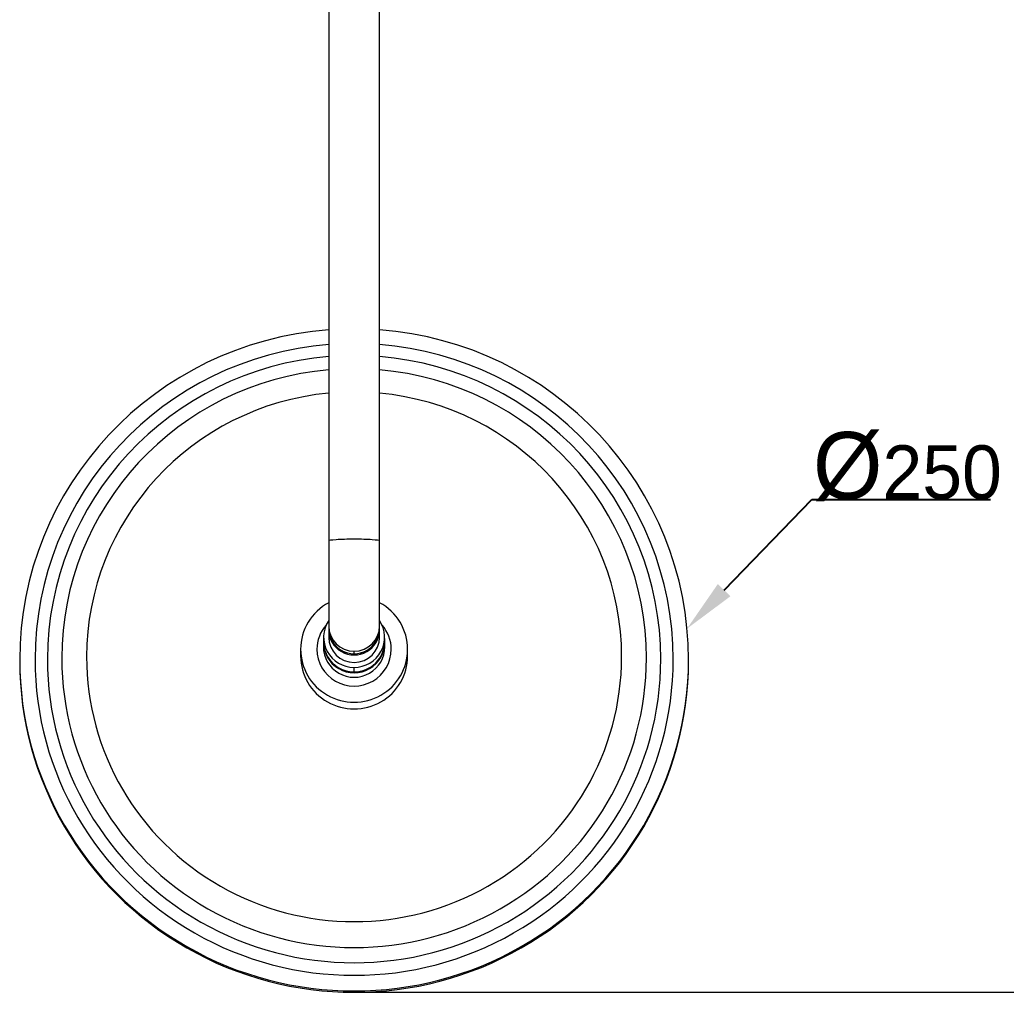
# Model space of a CAD drawing. Extents: x 4791 to 7950, y -873 to 2082.
# Drawn here: x 5736.3 to 6105.1, y 1311.3 to 1674.9 of the extents above; entities that cross this region are included whole.
import ezdxf
from ezdxf import colors
from ezdxf.entities.mleader import LeaderData, LeaderLine
from ezdxf.math import Vec2, Vec3

# ---------------------------------------------------------------- set-up
doc = ezdxf.new("R2010")
doc.units = 0
doc.header["$LTSCALE"] = 3
doc.header["$MEASUREMENT"] = 0
doc.header["$PDMODE"] = 3
doc.header["$PDSIZE"] = -10
doc.layers.get('0').update_dxf_attribs({"linetype": 'CONTINUOUS'})
doc.layers.get('DEFPOINTS').update_dxf_attribs({"linetype": 'CONTINUOUS'})
doc.layers.add('1', color=7, linetype='CONTINUOUS', true_color=0xffffff)
doc.styles.add('Daelim Dimension', font='')
doc.styles.get("Standard").update_dxf_attribs({"font": 'SYMBOL'})
doc.styles.get('Daelim Dimension').set_extended_font_data('나눔고딕')
doc.dimstyles.new('DEFAULT', dxfattribs={"dimscale": 2, "dimtxt": 2, "dimasz": 2, "dimexe": 0, "dimexo": 2, "dimgap": 1, "dimtad": 1, "dimdec": 1, "dimzin": 9, "dimdsep": 46, "dimtxsty": 'Daelim Dimension', "dimcen": 0.5, "dimclrd": 252, "dimclre": 252, "dimclrt": 3, "dimadec": 1, "dimazin": 0, "dimtfac": 1, "dimtdec": 1, "dimtix": 1, "dimtmove": 0, "dimatfit": 3, "dimfxl": 1, "dimtolj": 1, "dimtzin": 1, "dimlwd": 9, "dimlwe": 9, "dimarcsym": 0})

# ---------------------------------------------------------------- blocks, each defined once
blk = doc.blocks.new('*D15')
at = {"color": 5, "lineweight": 9, "ltscale": 0.5, "transparency": 16777216}
for p, q in [((5942.8, 1909.6), (6227.68, 1909.6)), ((6225.68, 1901.6), (6225.68, 1319.25)), ((5865.3, 1311.25), (6227.68, 1311.25))]:
    blk.add_line(p, q, dxfattribs=at)
at = {"color": 5, "ltscale": 0.5, "transparency": 16777216}
for points in [[(6224.35, 1901.6), (6227.01, 1901.6), (6225.68, 1909.6)], [(6224.35, 1319.25), (6227.01, 1319.25), (6225.68, 1311.25)]]:
    blk.add_solid(points, dxfattribs=at)
at = {"layer": 'DEFPOINTS', "color": 0, "ltscale": 0.5, "transparency": 16777216}
for p in [(5938.8, 1909.6), (5861.3, 1311.25), (6225.68, 1311.25)]:
    blk.add_point(p, dxfattribs=at)
at = {"color": 7, "ltscale": 0.5, "transparency": 16777216, "insert": (6212.79, 1610.42), "char_height": 20, "attachment_point": 5, "rotation": 90, "style": 'Daelim Dimension'}
blk.add_mtext('\\A1;598', dxfattribs=at)

msp = doc.modelspace()

# ---------------------------------------------------------------- linework, layer by layer
at = {"layer": '1', "color": 7, "linetype": 'Continuous', "lineweight": 18}
for p, q in [((5851.8, 1814.99), (5851.8, 1479.99)), ((5870.8, 1479.99), (5870.8, 1814.99)), ((5851.8, 1479.99), (5851.8, 1448.19)), ((5870.8, 1448.19), (5870.8, 1479.99)), ((5851.8, 1448.19), (5851.8, 1442.97)), ((5851.8, 1447.21), (5851.8, 1446.79)), ((5870.8, 1442.97), (5870.8, 1448.19)), ((5870.8, 1446.79), (5870.8, 1447.21)), ((5849.8, 1442.13), (5849.8, 1440.42)), ((5849.9, 1444.01), (5849.9, 1442.34)), ((5872.7, 1442.34), (5872.7, 1444.01)), ((5872.8, 1440.42), (5872.8, 1442.13)), ((5841.3, 1439.49), (5841.3, 1436.98)), ((5881.3, 1436.98), (5881.3, 1439.49)), ((5736.3, 1435.52), (5736.3, 1435.03)), ((5986.3, 1435.03), (5986.3, 1435.52))]:
    msp.add_line(p, q, dxfattribs=at)
at = {"layer": '1', "color": 7, "linetype": 'Continuous', "lineweight": 13}
for p, q in [((5861.3, 1437.39), (5861.3, 1438.78)), ((5861.3, 1431.05), (5861.3, 1432.72))]:
    msp.add_line(p, q, dxfattribs=at)
at = {"layer": '1', "color": 7, "linetype": 'Continuous', "lineweight": 18}
for centre, major_axis, start_param, end_param in [((5861.3, 1435.52), (-125, 0), 4.788474, 6.283185), ((5861.3, 1435.52), (-125, 0), 3.141593, 4.636402), ((5861.3, 1436.17), (-109.27, 0), 4.79947, 6.283185), ((5861.3, 1436.17), (-109.27, 0), 3.141593, 4.625406), ((5861.3, 1439.49), (-20, 0), 5.207386, 6.283185), ((5861.3, 1439.49), (-20, 0), 3.141593, 4.21749), ((5861.3, 1444.01), (-11.4, 0), 5.697524, 7.853982), ((5861.3, 1444.01), (11.4, 0), 4.712389, 6.868847), ((5861.3, 1439.49), (-13.89, 0), 5.56219, 6.283185), ((5861.3, 1447.21), (-9.5, 0), 6.231204, 9.476759), ((5861.3, 1446.79), (-9.5, 0), 0, 3.141593), ((5861.3, 1439.49), (-13.89, 0), 3.141593, 3.862686), ((5861.3, 1442.13), (-11.5, 0), 6.151238, 6.283185), ((5861.3, 1442.13), (-11.5, 0), 0, 3.141593), ((5861.3, 1442.34), (-11.4, 0), 0, 1.570796), ((5861.3, 1444.01), (9.5, 0), 3.141593, 4.712389), ((5861.3, 1444.01), (9.5, 0), 4.712389, 6.283185), ((5861.3, 1442.34), (11.4, 0), 4.712389, 6.283185), ((5861.3, 1442.13), (-11.5, 0), 3.141593, 3.273638), ((5861.3, 1439.49), (-20, 0), 0, 3.141593), ((5861.3, 1439.49), (-13.89, 0), 0, 3.141593), ((5861.3, 1440.42), (-11.5, 0), 0, 3.141593), ((5861.3, 1435.52), (-125, 0), 0, 3.141593), ((5861.3, 1435.03), (-125, 0), 0, 3.141593), ((5861.3, 1436.17), (-109.27, 0), 0, 3.141593), ((5861.3, 1436.98), (-20, 0), 0, 3.141593)]:
    msp.add_ellipse(centre, major_axis=major_axis, ratio=0.990268, start_param=start_param, end_param=end_param, dxfattribs=at)
at = {"layer": '1', "color": 7, "linetype": 'Continuous', "lineweight": 13}
for centre, major_axis, ratio, start_param, end_param in [((5861.3, 1435.7), (-119.27, 0), 0.990268, 4.792205, 6.283185), ((5861.3, 1435.7), (-119.27, 0), 0.990268, 3.141593, 4.632671), ((5861.3, 1435.81), (-114.63, 0), 0.990268, 4.795445, 6.283185), ((5861.3, 1435.81), (-114.63, 0), 0.990268, 3.141593, 4.629431), ((5861.3, 1436.7), (-100, 0), 0.990268, 4.807619, 6.283185), ((5861.3, 1436.7), (-100, 0), 0.990268, 3.141593, 4.617258), ((5861.3, 1479.99), (9.5, 0), 0.069756, 1.570796, 3.141593), ((5861.3, 1479.99), (9.5, 0), 0.069756, 6.283185, 7.853982), ((5861.3, 1448.19), (9.5, 0), 0.990268, 3.141593, 4.712389), ((5861.3, 1447.21), (-9.5, 0), 0.990268, 0, 3.141593), ((5861.3, 1448.19), (9.5, 0), 0.990268, 4.712389, 6.283185), ((5861.3, 1435.7), (-119.27, 0), 0.990268, 0, 3.141593), ((5861.3, 1435.81), (-114.63, 0), 0.990268, 0, 3.141593), ((5861.3, 1436.7), (-100, 0), 0.990268, 0, 3.141593)]:
    msp.add_ellipse(centre, major_axis=major_axis, ratio=ratio, start_param=start_param, end_param=end_param, dxfattribs=at)

# ---------------------------------------------------------------- dimensions: what is measured, and where the dimension line sits
at = {"color": 5, "ltscale": 0.5}
dim = msp.add_linear_dim(base=(6225.68, 1311.25), p1=(5938.8, 1909.6), p2=(5861.3, 1311.25), angle=90, dimstyle='DEFAULT', override={"dimtxt": 10, "dimasz": 4, "dimexe": 1, "dimdec": 0, "dimclrd": 5, "dimclre": 5, "dimclrt": 7}, dxfattribs=at)
dim.commit()
dim.dimension.update_dxf_attribs({"geometry": '*D15', "text_midpoint": (6212.79, 1610.42)})

# ---------------------------------------------------------------- leaders
at = {"ltscale": 0.5}
ml = msp.add_multileader_mtext('Standard', dxfattribs=at)
ml.set_content('{\\H1.25x;\\C256;Ø}250', color=256)
ml.set_leader_properties(color=5)
ml.build(insert=Vec2(0, 0))
ml.multileader.update_dxf_attribs({"text_left_attachment_type": 6, "text_right_attachment_type": 6, "dogleg_length": 0.36, "arrow_head_size": 20})
ctx = ml.context
ctx.base_point, ctx.char_height, ctx.arrow_head_size, ctx.landing_gap_size, ctx.plane_origin = Vec3(6032.71, 1495.53), 20, 20, 0.09, Vec3(5985.74, 1447.22)
ctx.left_attachment, ctx.right_attachment = 6, 6
notes = []
notes.append((ctx, [(0, (1, 1, 0), (6032.35, 1495.53), (1, 0), 0.36, [(0, [(5985.74, 1447.22)], 0, [])])]))
ctx.mtext.insert, ctx.mtext.flow_direction = Vec3(6032.8, 1520.75), 5
for ctx, leaders in notes:
    for number, flags, end, landing, length, lines in leaders:
        leader = LeaderData()
        leader.index, (leader.has_last_leader_line, leader.has_dogleg_vector, leader.attachment_direction) = number, flags
        leader.last_leader_point, leader.dogleg_vector, leader.dogleg_length = Vec3(end), Vec3(landing), length
        for number, points, colour, breaks in lines:
            line = LeaderLine()
            line.index, line.vertices, line.color, line.breaks = number, Vec3.list(points), colors.encode_raw_color(colour), breaks
            leader.lines.append(line)
        ctx.leaders.append(leader)

doc.saveas('drawing.dxf')
